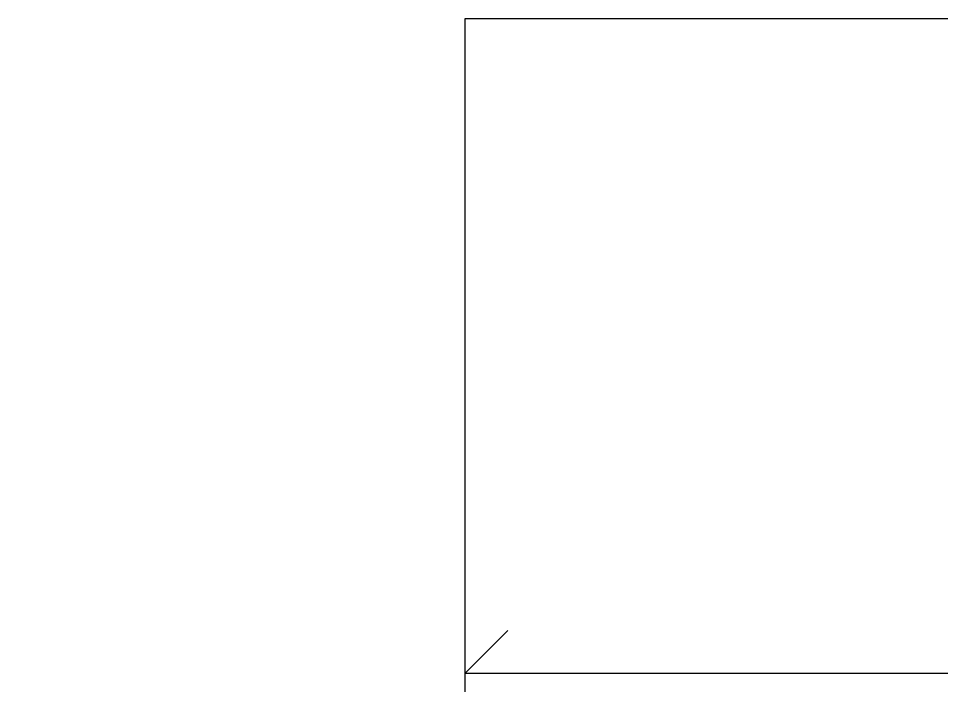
# Model space of a CAD drawing. Header units: inches. Extents: x -16404 to 14624, y -1591 to 16152.
# Drawn here: x 1241.1 to 1371, y 13382.1 to 13476 of the extents above; entities that cross this region are included whole.
import ezdxf
from ezdxf import colors
from ezdxf.entities.mleader import LeaderData, LeaderLine
from ezdxf.math import Vec2, Vec3

# ---------------------------------------------------------------- set-up
doc = ezdxf.new("R2010")
doc.units = ezdxf.units.IN
doc.header["$LTSCALE"] = 24
doc.header["$MEASUREMENT"] = 0
doc.layers.get('0').update_dxf_attribs({"linetype": 'CONTINUOUS'})
doc.layers.add('S-ANNO-GRID-NONPLOT', color=251, linetype='CONTINUOUS', plot=False)
doc.layers.add('S-ANNO-NOTE', color=4, linetype='CONTINUOUS')
doc.layers.add('S-TYP DETAIL BLOCKS', color=1, linetype='CONTINUOUS')
doc.styles.add('Arial', font='arial.ttf', dxfattribs={"width": 0.85})

# ---------------------------------------------------------------- blocks, each defined once
blk = doc.blocks.new('Se_24x36_DETAILS_GRID')
for p, q in [((0, 23.00000000000006), (7.767424906270946, 23.00000000000005)), ((0, 15.33333333333338), (0, 23.00000000000006)), ((5.68e-14, 15.33333333333344), (0.5000000000221121, 15.8333333333556)), ((3.552713678800501e-15, 15.33333333333338), (7.767424906270949, 15.33333333333338)), ((-3.5066282411666e-15, 7.66666666666671), (-3.5066282411666e-15, 15.33333333333338))]:
    blk.add_line(p, q)
blk = doc.blocks.new('Se_MOMENT FRAME STEEL BEAM TO STEEL COLUMN CONNECTION 1')
at = {"layer": 'S-ANNO-NOTE'}
ml = blk.add_multileader_mtext('Standard', dxfattribs=at)
ml.set_content('\\A1;STEEL CAP PLATE, THICKNESS TO MATCH BEAM FLANGE THICKNESS', color=4, style='Arial')
ml.set_leader_properties(color=2)
ml.build(insert=Vec2(0, 0))
ml.multileader.update_dxf_attribs({"dogleg_length": 0.36, "arrow_head_size": 1.3125, "scale": 12})
ctx = ml.context
ctx.base_point, ctx.scale, ctx.char_height, ctx.arrow_head_size, ctx.landing_gap_size, ctx.plane_origin = Vec3(22.33850002227965, 243.1763994176836), 12, 1.125, 1.3125, 1.08, Vec3(106.4788961585018, 3727.042632816541)
ctx.text_align_type = 2
notes = []
notes.append((ctx, [(0, (1, 1, 0), (48.46841816689084, 243.1763994176836), (-1, 0), 1.500000000000008, [(0, [(70.50140394229129, 226.904152177769)], 0, [])])]))
ctx.mtext.insert, ctx.mtext.width, ctx.mtext.alignment, ctx.mtext.flow_direction = Vec3(45.88841816689092, 243.7484918460596), 25.08987830102797, 3, 5
ml = blk.add_multileader_mtext('Standard', dxfattribs=at)
ml.set_content('\\A1;{\\H0.7x;\\S3#4;\\H1.4286x;"%%C PLUG WELD, TYP}', color=4, style='Arial')
ml.set_leader_properties(color=2)
ml.build(insert=Vec2(0, 0))
ml.multileader.update_dxf_attribs({"dogleg_length": 0.36, "arrow_head_size": 1.3125, "scale": 12})
ctx = ml.context
ctx.base_point, ctx.scale, ctx.char_height, ctx.arrow_head_size, ctx.landing_gap_size, ctx.plane_origin = Vec3(30.84023209285539, 216.2867626675506), 12, 1.125, 1.3125, 1.08, Vec3(98.49796423691987, 3700.93489706306)
ctx.text_align_type = 2
notes.append((ctx, [(0, (1, 1, 0), (48.74433318016781, 216.2867626675506), (-1, 0), 1.500000000000008, [(0, [(66.26127543035363, 219.9605973986418)], 0, [])])]))
ctx.mtext.insert, ctx.mtext.width, ctx.mtext.alignment, ctx.mtext.flow_direction = Vec3(46.16433318016781, 216.9605370621618), 23.07323914290464, 3, 5
ml = blk.add_multileader_mtext('Standard', dxfattribs=at)
ml.set_content('\\A1;CONTINUITY PLATE TO MATCH BEAM FLANGE THICKNESS', color=4, style='Arial')
ml.set_leader_properties(color=2)
ml.build(insert=Vec2(0, 0))
ml.multileader.update_dxf_attribs({"dogleg_length": 0.36, "arrow_head_size": 1.3125, "scale": 12})
ctx = ml.context
ctx.base_point, ctx.scale, ctx.char_height, ctx.arrow_head_size, ctx.landing_gap_size, ctx.plane_origin = Vec3(25.79921430799513, 182.4863264121941), 12, 1.125, 1.3125, 1.08, Vec3(106.4788961585018, 3663.42027901196)
ctx.text_align_type = 2
notes.append((ctx, [(0, (1, 1, 0), (53.56180213200605, 182.4863264121941), (-1, 0), 1.500000000000008, [(0, [(69.24947476619673, 202.904152177769), (69.24947476619673, 194.8962237175347)], 0, [])])]))
ctx.mtext.insert, ctx.mtext.width, ctx.mtext.alignment, ctx.mtext.flow_direction = Vec3(50.98180213200612, 183.0584188405701), 25.08987830102888, 3, 5
for ctx, leaders in notes:
    for number, flags, end, landing, length, lines in leaders:
        leader = LeaderData()
        leader.index, (leader.has_last_leader_line, leader.has_dogleg_vector, leader.attachment_direction) = number, flags
        leader.last_leader_point, leader.dogleg_vector, leader.dogleg_length = Vec3(end), Vec3(landing), length
        for number, points, colour, breaks in lines:
            line = LeaderLine()
            line.index, line.vertices, line.color, line.breaks = number, Vec3.list(points), colors.encode_raw_color(colour), breaks
            leader.lines.append(line)
        ctx.leaders.append(leader)

msp = doc.modelspace()

# ---------------------------------------------------------------- block references
at = {"layer": 'S-ANNO-GRID-NONPLOT', "xscale": 12, "yscale": 12, "zscale": 12}
msp.add_blockref('Se_24x36_DETAILS_GRID', (1303.906095126089, 13200), dxfattribs=at)
at = {"layer": 'S-TYP DETAIL BLOCKS'}
msp.add_blockref('Se_MOMENT FRAME STEEL BEAM TO STEEL COLUMN CONNECTION 1', (1496.324292876855, 13206.00000000028), dxfattribs=at)

doc.saveas('drawing.dxf')
